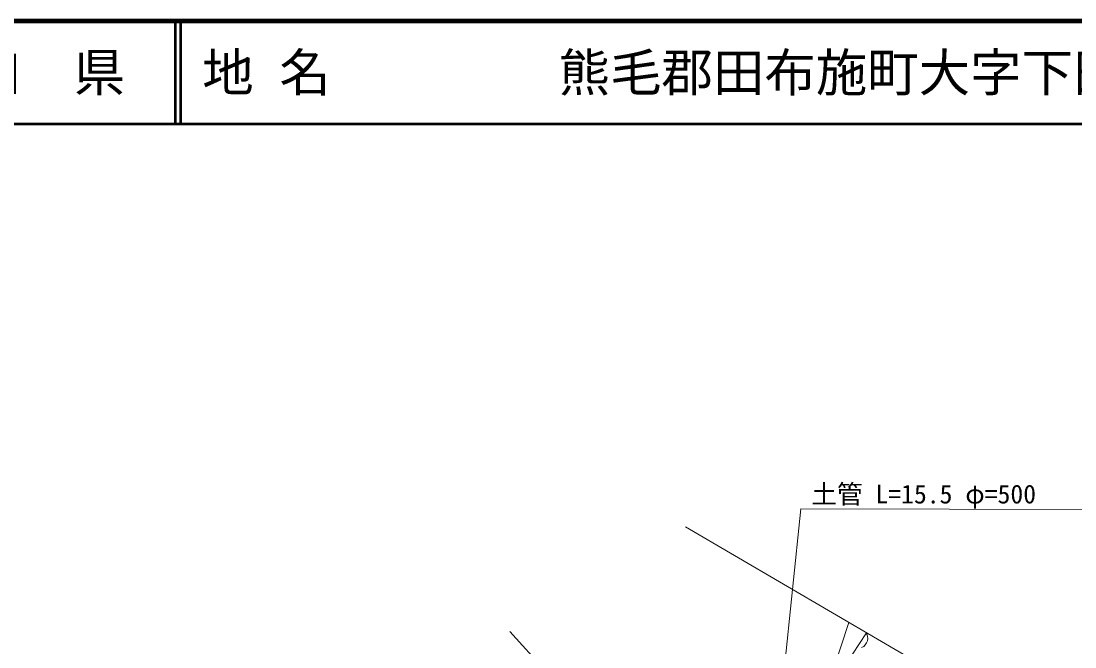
# Model space of a CAD drawing. Units: millimetres, scale not verified. Extents: x 40000 to 680000, y 20000 to 380000.
# Drawn here: x 352762 to 455216, y 319149 to 380000 of the extents above; entities that cross this region are included whole.
import ezdxf
from ezdxf.enums import TextEntityAlignment as Align

# ---------------------------------------------------------------- set-up
doc = ezdxf.new("R2010")
doc.units = ezdxf.units.MM
doc.header["$LTSCALE"] = 1000
for name, color, linetype, lineweight in [('M-BGD', 7, 'Continuous', 13), ('M-BMK-OTRS', 5, 'Continuous', 13), ('M-STR-HTXT', 7, 'Continuous', 13), ('M-TTL', 2, 'Continuous', 140), ('M-TTL-LINE', 7, 'Continuous', 50)]:
    doc.layers.add(name, color=color, linetype=linetype, lineweight=lineweight)
doc.layers.add('M-TTL-TXT', color=7, linetype='Continuous')
doc.styles.add('ＭＳ ゴシック', font='')
doc.styles.get('ＭＳ ゴシック').set_extended_font_data('MS Gothic')

msp = doc.modelspace()

# ---------------------------------------------------------------- linework, layer by layer
at = {"layer": 'M-BGD'}
for p, q in [((431669, 316730), (433248, 321535)), ((432896, 317412), (434960, 320535)), ((435026, 320309), (434936, 320499)), ((434949, 319540), (435039, 319740)), ((435057, 320160), (435026, 320309)), ((435039, 319740), (435068, 319980)), ((435068, 319980), (435057, 320160)), ((434472, 319079), (434681, 319200)), ((434681, 319200), (434830, 319360)), ((434830, 319360), (434949, 319540))]:
    msp.add_line(p, q, dxfattribs=at)
at = {"layer": 'M-BMK-OTRS'}
msp.add_line((443101, 315781), (417342, 330824), dxfattribs=at)
at = {"layer": 'M-STR-HTXT'}
for p, q in [((426034, 307973), (428560, 332573)), ((428560, 332573), (458249, 332503)), ((421277, 297350), (400292, 320663))]:
    msp.add_line(p, q, dxfattribs=at)
at = {"layer": 'M-TTL'}
msp.add_line((680000, 380000), (40000, 380000), dxfattribs=at)
at = {"layer": 'M-TTL-LINE'}
for p, q in [((367750, 380000), (367750, 370000)), ((368250, 380000), (368250, 370000)), ((40000, 370000), (680000, 370000))]:
    msp.add_line(p, q, dxfattribs=at)

# ---------------------------------------------------------------- texts
at = {"layer": 'M-STR-HTXT', "style": 'ＭＳ ゴシック'}
msp.add_text('土管 L=15.5 φ=500', height=1833, dxfattribs=at).set_placement((429578, 332546), align=Align.BOTTOM_LEFT)
at = {"layer": 'M-TTL-TXT', "style": 'ＭＳ ゴシック'}
msp.add_text('山\u3000口\u3000県', height=3666, dxfattribs=at).set_placement((350375, 375000), align=Align.MIDDLE_CENTER)
for s, p in [('地 名', (370380, 375000)), ('熊毛郡田布施町大字下田布施\u3000大字麻郷奥', (405024, 375000))]:
    msp.add_text(s, height=3666, dxfattribs=at).set_placement(p, align=Align.MIDDLE_LEFT)

doc.saveas('drawing.dxf')
